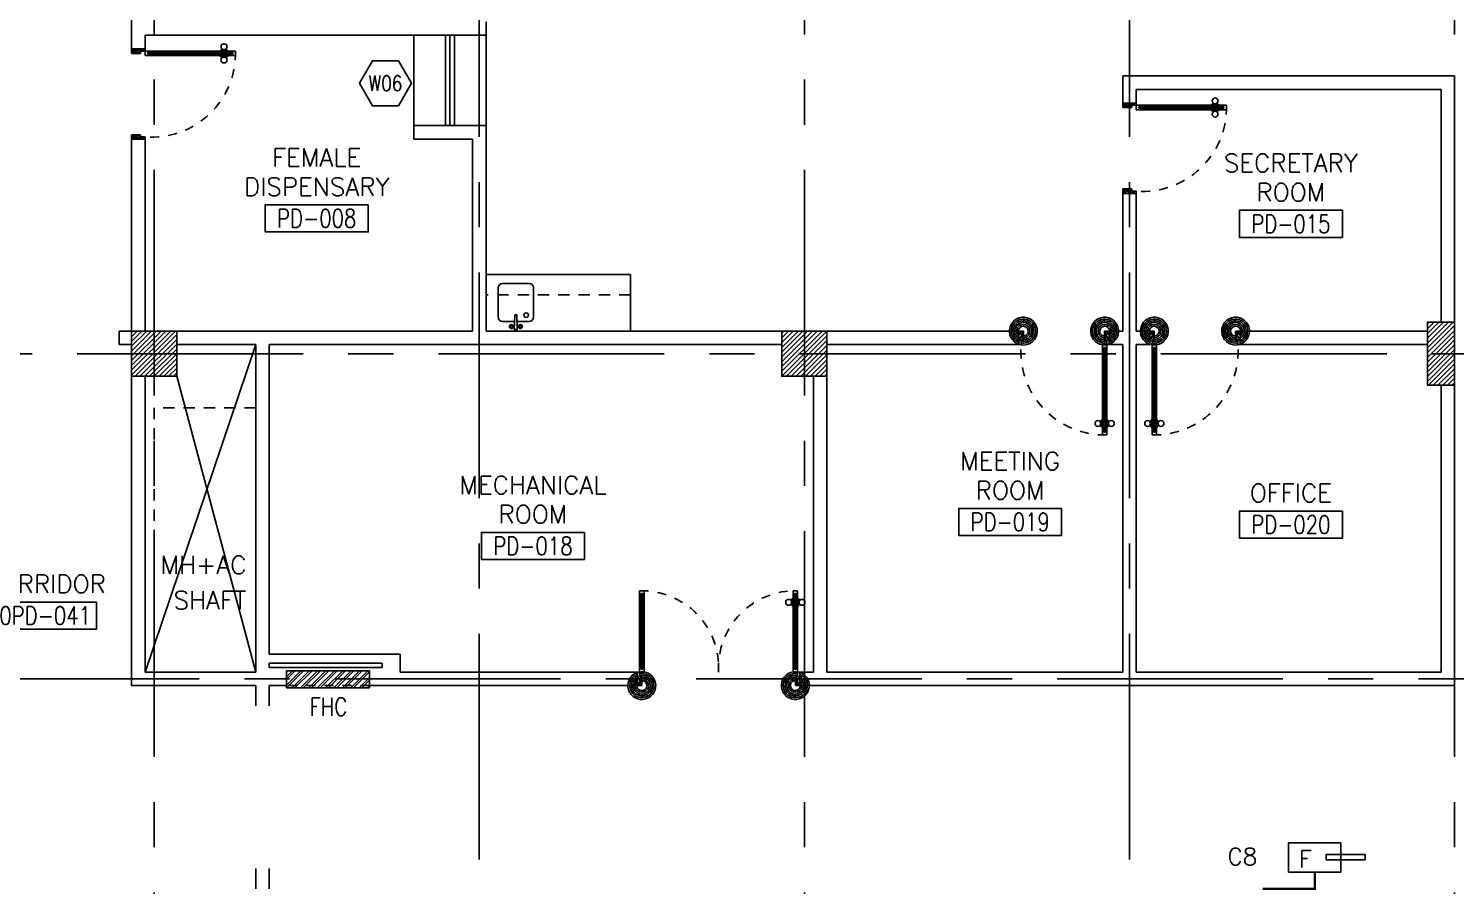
# Model space of a CAD drawing. Extents: x 417819.9 to 417911.9, y 43448 to 43539.2.
# Drawn here: x 417848.07 to 417863.87, y 43482.59 to 43492.07 of the extents above; entities that cross this region are included whole.
import ezdxf
from ezdxf.enums import TextEntityAlignment as Align

# ---------------------------------------------------------------- set-up
doc = ezdxf.new("R2010")
doc.units = 0
doc.header["$MEASUREMENT"] = 0
for name, pattern in [('CENTERX2', [4, 2.5, -0.5, 0.5, -0.5]), ('HIDDEN', [0.375, 0.25, -0.125]), ('HIDDEN2', [0.1875, 0.125, -0.0625])]:
    doc.linetypes.add(name, pattern=pattern)
doc.layers.get('0').update_dxf_attribs({"color": 11, "linetype": 'CONTINUOUS'})
for name, color, linetype in [('AXES', 11, 'CENTERX2'), ('COL', 11, 'CONTINUOUS'), ('COUNTER', 11, 'CONTINUOUS'), ('DOOR', 11, 'CONTINUOUS'), ('E-CCTV', 4, 'CONTINUOUS'), ('FHC', 11, 'CONTINUOUS'), ('GAR', 11, 'CONTINUOUS'), ('HAT', 11, 'CONTINUOUS'), ('HIDDEN', 11, 'HIDDEN2'), ('IND-ES-TXT', 11, 'CONTINUOUS'), ('Locker', 11, 'CONTINUOUS'), ('ME-FIX', 11, 'CONTINUOUS'), ('RM-BOX', 11, 'CONTINUOUS'), ('RM-NAME', 11, 'CONTINUOUS'), ('RM-NO', 11, 'CONTINUOUS'), ('WALL', 11, 'CONTINUOUS'), ('WIN', 11, 'CONTINUOUS'), ('WIN-BOX', 11, 'CONTINUOUS'), ('WIN-NO', 11, 'CONTINUOUS')]:
    doc.layers.add(name, color=color, linetype=linetype)
doc.styles.add('ROMANS', font='ROMANS.shx', dxfattribs={"width": 0.6})

# ---------------------------------------------------------------- blocks, each defined once
blk = doc.blocks.new('A$C272A55A0')
at = {"layer": 'DOOR', "color": 0, "linetype": 'ByBlock'}
for p, q in [((0, 900), (0, 1050)), ((50, 1050), (0, 1050)), ((25, 950), (50, 950)), ((25, 900), (25, 950)), ((50, 950), (50, 1050)), ((1750, 950), (1750, 1050)), ((1750, 1050), (1800, 1050)), ((1775, 950), (1750, 950)), ((1775, 900), (1775, 950)), ((1800, 1050), (1800, 900)), ((0, 900), (25, 900)), ((75, 900), (25, 900)), ((25, 850), (25, 900)), ((42, 850), (25, 850)), ((58, 870), (42, 870)), ((42, 870), (42, 850)), ((58, 850), (58, 870)), ((75, 850), (58, 850)), ((75, 900), (75, 850)), ((1725, 900), (1775, 900)), ((1725, 900), (1725, 850)), ((1725, 850), (1742, 850)), ((1742, 870), (1758, 870)), ((1742, 850), (1742, 870)), ((1758, 870), (1758, 850)), ((1758, 850), (1775, 850)), ((1800, 900), (1775, 900)), ((1775, 850), (1775, 900)), ((1718, 160), (1709, 160)), ((1709, 95), (1709, 160)), ((1725, 173), (1718, 173)), ((1718, 173), (1718, 83)), ((1718, 95), (1718, 160)), ((1775, 173), (1782, 173)), ((1782, 173), (1782, 83)), ((1782, 160), (1791, 160)), ((1782, 95), (1782, 160)), ((1791, 95), (1791, 160)), ((25, 50), (42, 50)), ((25, 50), (25, 0)), ((25, 0), (75, 0)), ((75, 0), (25, 0)), ((42, 50), (42, 30)), ((42, 30), (58, 30)), ((58, 50), (75, 50)), ((58, 50), (58, 30)), ((75, 50), (75, 0)), ((1718, 95), (1709, 95)), ((1725, 83), (1718, 83)), ((1742, 50), (1725, 50)), ((1725, 50), (1725, 0)), ((1775, 0), (1725, 0)), ((1725, 0), (1775, 0)), ((1742, 50), (1742, 30)), ((1758, 30), (1742, 30)), ((1775, 50), (1758, 50)), ((1758, 50), (1758, 30)), ((1775, 83), (1782, 83)), ((1775, 50), (1775, 0)), ((1782, 95), (1791, 95))]:
    blk.add_line(p, q, dxfattribs=at)
at = {"layer": 'DOOR', "color": 9, "linetype": 'ByBlock'}
for p, q in [((50, 1050), (0, 1010)), ((50, 1050), (0, 937)), ((50, 1050), (37, 950)), ((1750, 1050), (1800, 1010)), ((1750, 1050), (1800, 937)), ((1750, 1050), (1763, 950))]:
    blk.add_line(p, q, dxfattribs=at)
at = {"layer": 'DOOR', "linetype": 'ByBlock'}
for p, q in [((25, 850), (25, 50)), ((42, 850), (42, 50)), ((58, 850), (58, 50)), ((75, 50), (75, 850)), ((1725, 50), (1725, 850)), ((1742, 850), (1742, 50)), ((1758, 850), (1758, 50)), ((1775, 850), (1775, 50))]:
    blk.add_line(p, q, dxfattribs=at)
at = {"layer": 'DOOR', "color": 0, "linetype": 'ByBlock'}
for centre in [(1676, 128), (1824, 128)]:
    blk.add_circle(centre, 32.4, dxfattribs=at)
at = {"layer": 'DOOR', "color": 9, "linetype": 'ByBlock'}
for centre, radius, start, end in [((50, 1050), 54.4, 203.2074, 270), ((50, 1050), 74.4, 227.7764, 270), ((50, 1050), 94.4, 238.0182, 270), ((50, 1050), 34.4, 180, 270), ((50, 1050), 14.4, 180, 270), ((1750, 1050), 14.4, 270, 0), ((1750, 1050), 34.4, 270, 0), ((1750, 1050), 54.4, 270, 336.7926), ((1750, 1050), 74.4, 270, 312.2236), ((1750, 1050), 94.4, 270, 301.9818), ((50, 1050), 114, 244.0838, 257.3774), ((50, 1050), 134, 248.1598, 259.28), ((50, 1050), 154, 251.1053, 256.2858), ((1750, 1050), 114, 282.6226, 295.9162), ((1750, 1050), 134, 280.72, 291.8402), ((1750, 1050), 154, 283.7142, 288.8947)]:
    blk.add_arc(centre, radius, start, end, dxfattribs=at)
at = {"layer": 'DOOR', "linetype": 'HIDDEN', "ltscale": 0.5}
for centre, start, end in [((50, 851), 268.3174, 3.2965), ((1750, 851), 176.7035, 271.6826)]:
    blk.add_arc(centre, 851, start, end, dxfattribs=at)
at = {"layer": 'WALL', "linetype": 'ByBlock'}
blk.add_line((1800, 900), (1800, 1050), dxfattribs=at)
blk = doc.blocks.new('*X88')
at = {"color": 0}
for p, q in [((49339, 32263), (49838, 32761)), ((49339, 32316), (49785, 32761)), ((49339, 32369), (49732, 32761)), ((49339, 32422), (49679, 32761)), ((49339, 32475), (49625, 32761)), ((49339, 32528), (49572, 32761)), ((49339, 32581), (49519, 32761)), ((49339, 32634), (49466, 32761)), ((49339, 32687), (49413, 32761)), ((49339, 32740), (49360, 32761)), ((49391, 32261), (49839, 32710)), ((49444, 32261), (49839, 32657)), ((49497, 32261), (49839, 32603)), ((49550, 32261), (49839, 32550)), ((49603, 32261), (49839, 32497)), ((49656, 32261), (49839, 32444)), ((49709, 32261), (49839, 32391)), ((49762, 32261), (49839, 32338)), ((49815, 32261), (49839, 32285))]:
    blk.add_line(p, q, dxfattribs=at)
blk = doc.blocks.new('COL50')
at = {"layer": 'COL'}
blk.add_lwpolyline([(-250, 250), (-250, -250), (250, -250), (250, 250)], close=True, dxfattribs=at)
blk = doc.blocks.new('RM1')
at = {"layer": 'RM-BOX'}
blk.add_lwpolyline([(570, -200), (-570, -200), (-570, -500), (570, -500)], close=True, dxfattribs=at)
at = {"layer": 'RM-NAME', "style": 'ROMANS'}
for tag, p in [('ROOMNAME1', (0, 324)), ('ROOMNAME2', (0, 0))]:
    blk.add_attdef(tag, text='', height=200, dxfattribs=at).set_placement(p, align=Align.MIDDLE)
at = {"layer": 'RM-NO', "style": 'ROMANS', "width": 0.8}
blk.add_attdef('ROOMNO', text='', height=200, dxfattribs=at).set_placement((0, -350), align=Align.MIDDLE)
blk = doc.blocks.new('*X93')
at = {"color": 0}
for p, q in [((42139, 32275), (42625, 32761)), ((42139, 32328), (42572, 32761)), ((42139, 32381), (42519, 32761)), ((42139, 32434), (42466, 32761)), ((42139, 32487), (42413, 32761)), ((42139, 32540), (42360, 32761)), ((42139, 32593), (42307, 32761)), ((42139, 32646), (42254, 32761)), ((42139, 32699), (42201, 32761)), ((42139, 32752), (42148, 32761)), ((42178, 32261), (42639, 32722)), ((42231, 32261), (42639, 32669)), ((42284, 32261), (42639, 32616)), ((42337, 32261), (42639, 32563)), ((42390, 32261), (42639, 32510)), ((42443, 32261), (42639, 32457)), ((42496, 32261), (42639, 32404)), ((42549, 32261), (42639, 32351)), ((42602, 32261), (42639, 32298))]:
    blk.add_line(p, q, dxfattribs=at)
blk = doc.blocks.new('A$C24ED45A6')
at = {"layer": 'DOOR', "color": 0, "linetype": 'ByBlock'}
for p, q in [((925, 1100), (925, 1150)), ((925, 1150), (975, 1150)), ((975, 1150), (925, 1150)), ((942, 1100), (942, 1120)), ((958, 1120), (942, 1120)), ((958, 1100), (958, 1120)), ((975, 1100), (975, 1150)), ((909, 1055), (909, 990)), ((918, 1055), (909, 1055)), ((918, 990), (909, 990)), ((918, 978), (918, 1068)), ((925, 1068), (918, 1068)), ((918, 1055), (918, 990)), ((925, 978), (918, 978)), ((942, 1100), (925, 1100)), ((975, 1100), (958, 1100)), ((975, 1068), (982, 1068)), ((975, 978), (982, 978)), ((982, 978), (982, 1068)), ((982, 1055), (982, 990)), ((982, 1055), (991, 1055)), ((982, 990), (991, 990)), ((991, 1055), (991, 990)), ((925, 150), (925, 200)), ((925, 200), (942, 200)), ((942, 200), (942, 180)), ((942, 180), (958, 180)), ((958, 180), (958, 200)), ((958, 200), (975, 200)), ((975, 200), (975, 150)), ((0, 0), (0, 150)), ((0, 150), (25, 150)), ((50, 0), (0, 0)), ((25, 150), (25, 100)), ((25, 100), (50, 100)), ((50, 100), (50, 0)), ((925, 150), (975, 150)), ((975, 100), (950, 100)), ((950, 100), (950, 0)), ((1000, 150), (975, 150)), ((975, 150), (975, 100)), ((1000, 150), (1000, 0)), ((950, 0), (1000, 0))]:
    blk.add_line(p, q, dxfattribs=at)
at = {"layer": 'DOOR', "linetype": 'ByBlock'}
for p, q in [((925, 1100), (925, 200)), ((942, 200), (942, 1100)), ((958, 200), (958, 1100)), ((975, 200), (975, 1100))]:
    blk.add_line(p, q, dxfattribs=at)
at = {"layer": 'DOOR', "color": 9, "linetype": 'ByBlock'}
for p, q in [((50, 0), (0, 114)), ((50, 0), (0, 40)), ((50, 0), (37, 100)), ((950, 0), (1000, 114)), ((950, 0), (963, 100)), ((950, 0), (1000, 40))]:
    blk.add_line(p, q, dxfattribs=at)
at = {"layer": 'DOOR', "color": 0, "linetype": 'ByBlock'}
for centre in [(876, 1023), (1024, 1023)]:
    blk.add_circle(centre, 32.4, dxfattribs=at)
at = {"layer": 'DOOR', "linetype": 'HIDDEN', "ltscale": 0.5}
blk.add_arc((950, 222), 928, 88.456, 184.4816, dxfattribs=at)
at = {"layer": 'DOOR', "color": 9, "linetype": 'ByBlock'}
for centre, radius, start, end in [((50, 0), 154, 103.7142, 108.8947), ((50, 0), 134, 100.72, 111.8402), ((50, 0), 114, 102.6226, 115.9162), ((50, 0), 94.4, 90, 121.9818), ((50, 0), 74.4, 90, 132.2236), ((50, 0), 54.4, 90, 156.7926), ((50, 0), 34.4, 90, 180), ((50, 0), 14.4, 90, 180), ((950, 0), 94.4, 58.0182, 90), ((950, 0), 74.4, 47.7764, 90), ((950, 0), 54.4, 23.2074, 90), ((950, 0), 34.4, 0, 90), ((950, 0), 14.4, 0, 90), ((950, 0), 134, 68.1598, 79.28), ((950, 0), 114, 64.0838, 77.3774), ((950, 0), 154, 71.1053, 76.2858)]:
    blk.add_arc(centre, radius, start, end, dxfattribs=at)
at = {"layer": 'WALL'}
blk.add_line((1000, 0), (1000, 150), dxfattribs=at)
blk = doc.blocks.new('WW1')
at = {"layer": 'WIN-BOX'}
blk.add_lwpolyline([(144, -250), (289, 0), (144, 250), (-144, 250), (-289, 0), (-144, -250)], close=True, dxfattribs=at)
at = {"layer": 'WIN-NO', "style": 'ROMANS', "width": 0.8}
blk.add_attdef('W00', text='', height=170, dxfattribs=at).set_placement((0, 0), align=Align.MIDDLE)
blk = doc.blocks.new('A$C347D0806')
at = {"layer": 'ME-FIX'}
for p, q in [((0.627, 1.6), (0.627, 0)), ((0.157, 1.467), (0.478, 1.467)), ((0.019, 1.254), (0.019, 1.287)), ((0.019, 1.287), (0.174, 1.28)), ((0.107, 1.28), (0.107, 1.417)), ((0.528, 1.417), (0.528, 1.124)), ((0.019, 1.254), (0.174, 1.261)), ((0.107, 1.124), (0.107, 1.261)), ((0.478, 1.074), (0.157, 1.074)), ((0.627, 0), (0, 0))]:
    blk.add_line(p, q, dxfattribs=at)
for centre, radius in [((0.05, 1.32), 0.0217), ((0.05, 1.32), 0.014), ((0.05, 1.221), 0.0217), ((0.05, 1.221), 0.014), ((0.177, 1.156), 0.0255)]:
    blk.add_circle(centre, radius, dxfattribs=at)
for centre, radius, start, end in [((0.157, 1.417), 0.0499, 90, 180), ((0.478, 1.417), 0.0499, 0, 90), ((0.174, 1.27), 0.00997, 270, 90), ((0.157, 1.124), 0.0499, 180, 270), ((0.478, 1.124), 0.0499, 270, 0)]:
    blk.add_arc(centre, radius, start, end, dxfattribs=at)

msp = doc.modelspace()

# ---------------------------------------------------------------- hatches: boundary and pattern name
at = {"layer": 'FHC', "linetype": 'ByBlock', "ltscale": 0.3}
h = msp.add_hatch(dxfattribs=at)
h.set_pattern_fill('ANSI32', color=11, scale=175, style=0)
h.set_pattern_definition([(44.999998, (417618.725424, 43453.72332), (-0.046403885, 0.046403882), []), (44.999998, (417618.75636, 43453.72332), (-0.046403885, 0.046403882), [])])
h.paths.add_polyline_path([(417851.8416, 43484.7743), (417851.8416, 43484.9643), (417850.9216, 43484.9643), (417850.9216, 43484.7743)])
h.paths.add_polyline_path([(417850.709, 43484.3532), (417850.709, 43484.774), (417850.9715, 43484.774), (417850.9715, 43484.3532)], flags=9)
at = {"layer": 'HAT'}
h = msp.add_hatch(dxfattribs=at)
h.set_pattern_fill('ANSI31', color=256, scale=0.3, style=0)
h.set_pattern_definition([(45, (417480.111385, 43425.943322), (-0.0265165043, 0.0265165043), [])])
h.paths.add_polyline_path([(417863.8566, 43488.4743), (417863.8566, 43488.8243), (417863.5566, 43488.8243), (417863.5566, 43488.4743)])
h.paths.add_polyline_path([(417863.5566, 43488.1243), (417863.8566, 43488.1243), (417863.8566, 43488.4743), (417863.5566, 43488.4743)])

# ---------------------------------------------------------------- linework, layer by layer
at = {"layer": 'AXES'}
for p, q in [((417849.4566, 43460.01), (417849.4566, 43538.4875)), ((417856.6566, 43460.01), (417856.6566, 43538.4875)), ((417863.8566, 43460.01), (417863.8566, 43538.1468)), ((417853.0566, 43466.8743), (417853.0566, 43525.6943)), ((417860.2566, 43466.8743), (417860.2566, 43525.6943)), ((417820.6052, 43488.4743), (417889.6966, 43488.4743)), ((417831.4566, 43484.8743), (417889.6966, 43484.8743))]:
    msp.add_line(p, q, dxfattribs=at)
at = {"layer": 'COL'}
msp.add_lwpolyline([(417863.8566, 43488.8243), (417863.8566, 43488.1243), (417863.5566, 43488.1243), (417863.5566, 43488.8243)], close=True, dxfattribs=at)
at = {"layer": 'COUNTER'}
for p, q in [((417852.3316, 43490.9993), (417852.3316, 43491.9993)), ((417853.1316, 43491.9993), (417853.1316, 43490.9993))]:
    msp.add_line(p, q, dxfattribs=at)
at = {"layer": 'E-CCTV', "color": 4, "const_width": 0.025}
msp.add_lwpolyline([(417862.3083, 43482.7358), (417862.3083, 43482.5493), (417861.7299, 43482.5493)], dxfattribs=at)
at = {"layer": 'E-CCTV', "color": 4, "linetype": 'Continuous'}
for points in [[(417862.5978, 43483.0578), (417862.0188, 43483.0578), (417862.0188, 43482.7358), (417862.5978, 43482.7358)], [(417862.8656, 43482.931), (417862.4357, 43482.931), (417862.4357, 43482.8706), (417862.8656, 43482.8706)]]:
    msp.add_3dface(points, dxfattribs=at)
at = {"layer": 'FHC', "linetype": 'ByBlock', "ltscale": 0.3}
for p, q in [((417850.9216, 43484.9643), (417851.8416, 43484.9643)), ((417850.9216, 43484.7743), (417850.9216, 43484.9643)), ((417851.8416, 43484.9643), (417851.8416, 43484.7743)), ((417851.8416, 43484.7743), (417850.9216, 43484.7743))]:
    msp.add_line(p, q, dxfattribs=at)
at = {"layer": 'FHC', "color": 250, "linetype": 'HIDDEN', "ltscale": 0.25}
msp.add_line((417851.8416, 43484.7993), (417850.9216, 43484.7993), dxfattribs=at)
at = {"layer": 'GAR'}
for p, q in [((417849.3566, 43484.9493), (417850.5816, 43488.5743)), ((417850.5816, 43484.9493), (417849.7066, 43488.2243))]:
    msp.add_line(p, q, dxfattribs=at)
at = {"layer": 'HIDDEN'}
for p, q in [((417849.4566, 43487.8743), (417849.4566, 43484.9493)), ((417850.5816, 43487.8743), (417849.4566, 43487.8743))]:
    msp.add_line(p, q, dxfattribs=at)
at = {"layer": 'ME-FIX', "linetype": 'HIDDEN2'}
msp.add_line((417854.7318, 43489.1243), (417853.1316, 43489.1243), dxfattribs=at)
at = {"layer": 'WALL'}
for p, q in [((417849.2066, 43491.8493), (417849.2066, 43492.2993)), ((417853.1316, 43492.1493), (417853.1316, 43491.9993)), ((417849.3566, 43491.9993), (417853.1316, 43491.9993)), ((417849.3566, 43491.8493), (417849.3566, 43491.9993)), ((417849.3566, 43491.8493), (417849.2066, 43491.8493)), ((417863.8566, 43491.5493), (417860.1816, 43491.5493)), ((417860.1816, 43491.2493), (417860.1816, 43491.5493)), ((417863.8566, 43488.7243), (417863.8566, 43491.5493)), ((417860.3316, 43491.2493), (417860.3316, 43491.3993)), ((417863.7066, 43491.3993), (417860.3316, 43491.3993)), ((417863.7066, 43488.8243), (417863.7066, 43491.3993)), ((417860.3316, 43491.2493), (417860.1816, 43491.2493)), ((417852.3316, 43490.9993), (417853.1316, 43490.9993)), ((417852.3316, 43490.9993), (417852.3316, 43490.8493)), ((417853.1316, 43490.9993), (417853.1316, 43488.7243)), ((417849.2066, 43488.7243), (417849.2066, 43490.8493)), ((417849.3566, 43490.8493), (417849.2066, 43490.8493)), ((417849.3566, 43488.7243), (417849.3566, 43490.8493)), ((417852.3316, 43490.8493), (417852.9816, 43490.8493)), ((417852.9816, 43488.7243), (417852.9816, 43490.8493)), ((417860.3316, 43490.2493), (417860.1816, 43490.2493)), ((417860.1816, 43488.7243), (417860.1816, 43490.2493)), ((417860.3316, 43488.7243), (417860.3316, 43490.2493)), ((417849.2066, 43488.7243), (417849.0683, 43488.7243)), ((417849.0683, 43488.5743), (417849.0683, 43488.7243)), ((417849.7066, 43488.7243), (417852.9816, 43488.7243)), ((417853.1316, 43488.7243), (417856.4066, 43488.7243)), ((417859.0316, 43488.7243), (417856.9066, 43488.7243)), ((417859.0316, 43488.5743), (417859.0316, 43488.7243)), ((417860.1816, 43488.7243), (417860.0316, 43488.7243)), ((417860.0316, 43488.5743), (417860.0316, 43488.7243)), ((417860.4816, 43488.7243), (417860.3316, 43488.7243)), ((417860.4816, 43488.5743), (417860.4816, 43488.7243)), ((417861.4816, 43488.5743), (417861.4816, 43488.7243)), ((417863.5566, 43488.7243), (417861.4816, 43488.7243)), ((417849.2066, 43488.5743), (417849.0683, 43488.5743)), ((417849.7066, 43488.5743), (417850.5816, 43488.5743)), ((417850.5816, 43488.5743), (417850.5816, 43484.9493)), ((417850.7316, 43488.5743), (417856.4066, 43488.5743)), ((417850.7316, 43488.5743), (417850.7316, 43485.1493)), ((417859.0316, 43488.5743), (417856.9066, 43488.5743)), ((417860.1816, 43488.5743), (417860.0316, 43488.5743)), ((417860.1816, 43484.9493), (417860.1816, 43488.5743)), ((417860.4816, 43488.5743), (417860.3316, 43488.5743)), ((417860.3316, 43484.9493), (417860.3316, 43488.5743)), ((417863.5566, 43488.5743), (417861.4816, 43488.5743)), ((417849.2066, 43488.2243), (417849.2066, 43484.7993)), ((417849.3566, 43488.2243), (417849.3566, 43484.9493)), ((417856.7566, 43484.9493), (417856.7566, 43488.2243)), ((417856.9066, 43484.9493), (417856.9066, 43488.2243)), ((417863.8566, 43484.7993), (417863.8566, 43488.2243)), ((417863.7066, 43484.9493), (417863.7066, 43488.1243)), ((417852.1816, 43485.1493), (417850.7316, 43485.1493)), ((417851.9816, 43485.0493), (417850.7316, 43485.0493)), ((417850.7316, 43485.0493), (417850.7316, 43484.9993)), ((417851.9816, 43485.0493), (417851.9816, 43484.9993)), ((417852.1816, 43485.1493), (417852.1816, 43484.9493)), ((417850.5816, 43484.9493), (417849.3566, 43484.9493)), ((417851.9816, 43484.9993), (417850.7316, 43484.9993)), ((417850.9216, 43484.7993), (417850.9216, 43484.9643)), ((417850.9216, 43484.9643), (417851.8416, 43484.9643)), ((417851.8416, 43484.9643), (417851.8416, 43484.7993)), ((417854.8066, 43484.9493), (417852.1816, 43484.9493)), ((417854.8066, 43484.9493), (417854.8066, 43484.7993)), ((417856.6066, 43484.9493), (417856.6066, 43484.7993)), ((417856.7566, 43484.9493), (417856.6066, 43484.9493)), ((417860.1816, 43484.9493), (417856.9066, 43484.9493)), ((417863.7066, 43484.9493), (417860.3316, 43484.9493)), ((417850.5816, 43484.7993), (417849.2066, 43484.7993)), ((417850.5816, 43484.5743), (417850.5816, 43484.7993)), ((417850.7316, 43484.5743), (417850.7316, 43484.7993)), ((417850.9216, 43484.7993), (417850.7316, 43484.7993)), ((417854.8066, 43484.7993), (417851.8416, 43484.7993)), ((417863.8566, 43484.7993), (417856.6066, 43484.7993)), ((417850.5816, 43482.5493), (417850.5816, 43482.7743)), ((417850.7316, 43482.5493), (417850.7316, 43482.7743))]:
    msp.add_line(p, q, dxfattribs=at)
at = {"layer": 'WIN'}
for p, q in [((417852.6816, 43490.9993), (417852.6816, 43491.9993)), ((417852.7316, 43490.9993), (417852.7316, 43491.9993)), ((417852.7816, 43490.9993), (417852.7816, 43491.9993))]:
    msp.add_line(p, q, dxfattribs=at)

# ---------------------------------------------------------------- block references
at = {"layer": 'COL', "xscale": 0.001000000047497451, "yscale": 0.0009999999892897904, "zscale": 0.001}
for p in [(417849.4566, 43488.4743), (417856.6566, 43488.4743)]:
    msp.add_blockref('COL50', p, dxfattribs=at)
at = {"layer": 'DOOR', "color": 0, "yscale": 0.0009999999892897904, "zscale": 0.001}
for name, p, xscale, rotation in [('A$C24ED45A6', (417849.2066, 43490.8493), -0.0009999999892897904, 270), ('A$C24ED45A6', (417860.1816, 43490.2493), -0.0009999999892897904, 270), ('A$C24ED45A6', (417859.0316, 43488.7243), -0.001000000047497451, 180), ('A$C24ED45A6', (417861.4816, 43488.7243), 0.001000000047497451, 180), ('A$C272A55A0', (417854.8066, 43485.8497), -0.001000000047497451, 180)]:
    msp.add_blockref(name, p, dxfattribs=dict(at, xscale=xscale, rotation=rotation))
at = {"layer": 'HAT', "xscale": 0.001000000047497451, "yscale": 0.0009999999892897904, "zscale": 0.001}
for p, values in [((417851.2568, 43490.323), {'ROOMNO': 'PD-008', 'ROOMNAME2': 'DISPENSARY', 'ROOMNAME1': 'FEMALE'}), ((417862.0442, 43490.2618), {'ROOMNO': 'PD-015', 'ROOMNAME2': 'ROOM', 'ROOMNAME1': 'SECRETARY'}), ((417858.9354, 43486.9618), {'ROOMNO': 'PD-019', 'ROOMNAME2': 'ROOM', 'ROOMNAME1': 'MEETING'}), ((417853.6512, 43486.6962), {'ROOMNO': 'PD-018', 'ROOMNAME2': 'ROOM', 'ROOMNAME1': 'MECHANICAL'}), ((417862.0442, 43486.9321), {'ROOMNO': 'PD-020', 'ROOMNAME2': 'OFFICE'})]:
    msp.add_blockref('RM1', p, dxfattribs=at).add_auto_attribs(values)
for name in ['*X93', '*X88']:
    msp.add_blockref(name, (417807.0674, 43455.9633), dxfattribs=at)
at = {"layer": 'IND-ES-TXT', "xscale": 0.001000000047497451, "yscale": 0.0009999999892897904, "zscale": 0.001}
msp.add_blockref('WW1', (417852.018, 43491.468), dxfattribs=at).add_auto_attribs({'W00': 'W06'})
at = {"layer": 'Locker', "rotation": 90}
msp.add_blockref('A$C347D0806', (417854.7318, 43488.7243), dxfattribs=at)
at = {"layer": 'WALL', "xscale": 0.001000000047497451, "yscale": 0.0009999999892897904, "zscale": 0.001}
msp.add_blockref('RM1', (417848.2496, 43485.9249), dxfattribs=at).add_auto_attribs({'ROOMNO': '0PD-041', 'ROOMNAME2': 'CORRIDOR'})

# ---------------------------------------------------------------- texts
at = {"layer": 'E-CCTV', "color": 4, "linetype": 'Continuous', "style": 'ROMANS'}
for s, p in [('C8', (417861.3422, 43482.8124)), ('F', (417862.1327, 43482.7868))]:
    msp.add_text(s, height=0.1875, dxfattribs=at).set_placement(p)
at = {"layer": 'FHC', "style": 'ROMANS', "width": 0.8}
msp.add_text('FHC', height=0.2, dxfattribs=at).set_placement((417851.1771, 43484.4651))
at = {"layer": 'RM-NAME', "style": 'ROMANS'}
for s, p in [('MH+AC', (417850.0026, 43486.136)), ('SHAFT', (417850.0751, 43485.7455))]:
    msp.add_text(s, height=0.2, dxfattribs=at).set_placement(p, align=Align.MIDDLE)

doc.saveas('drawing.dxf')
